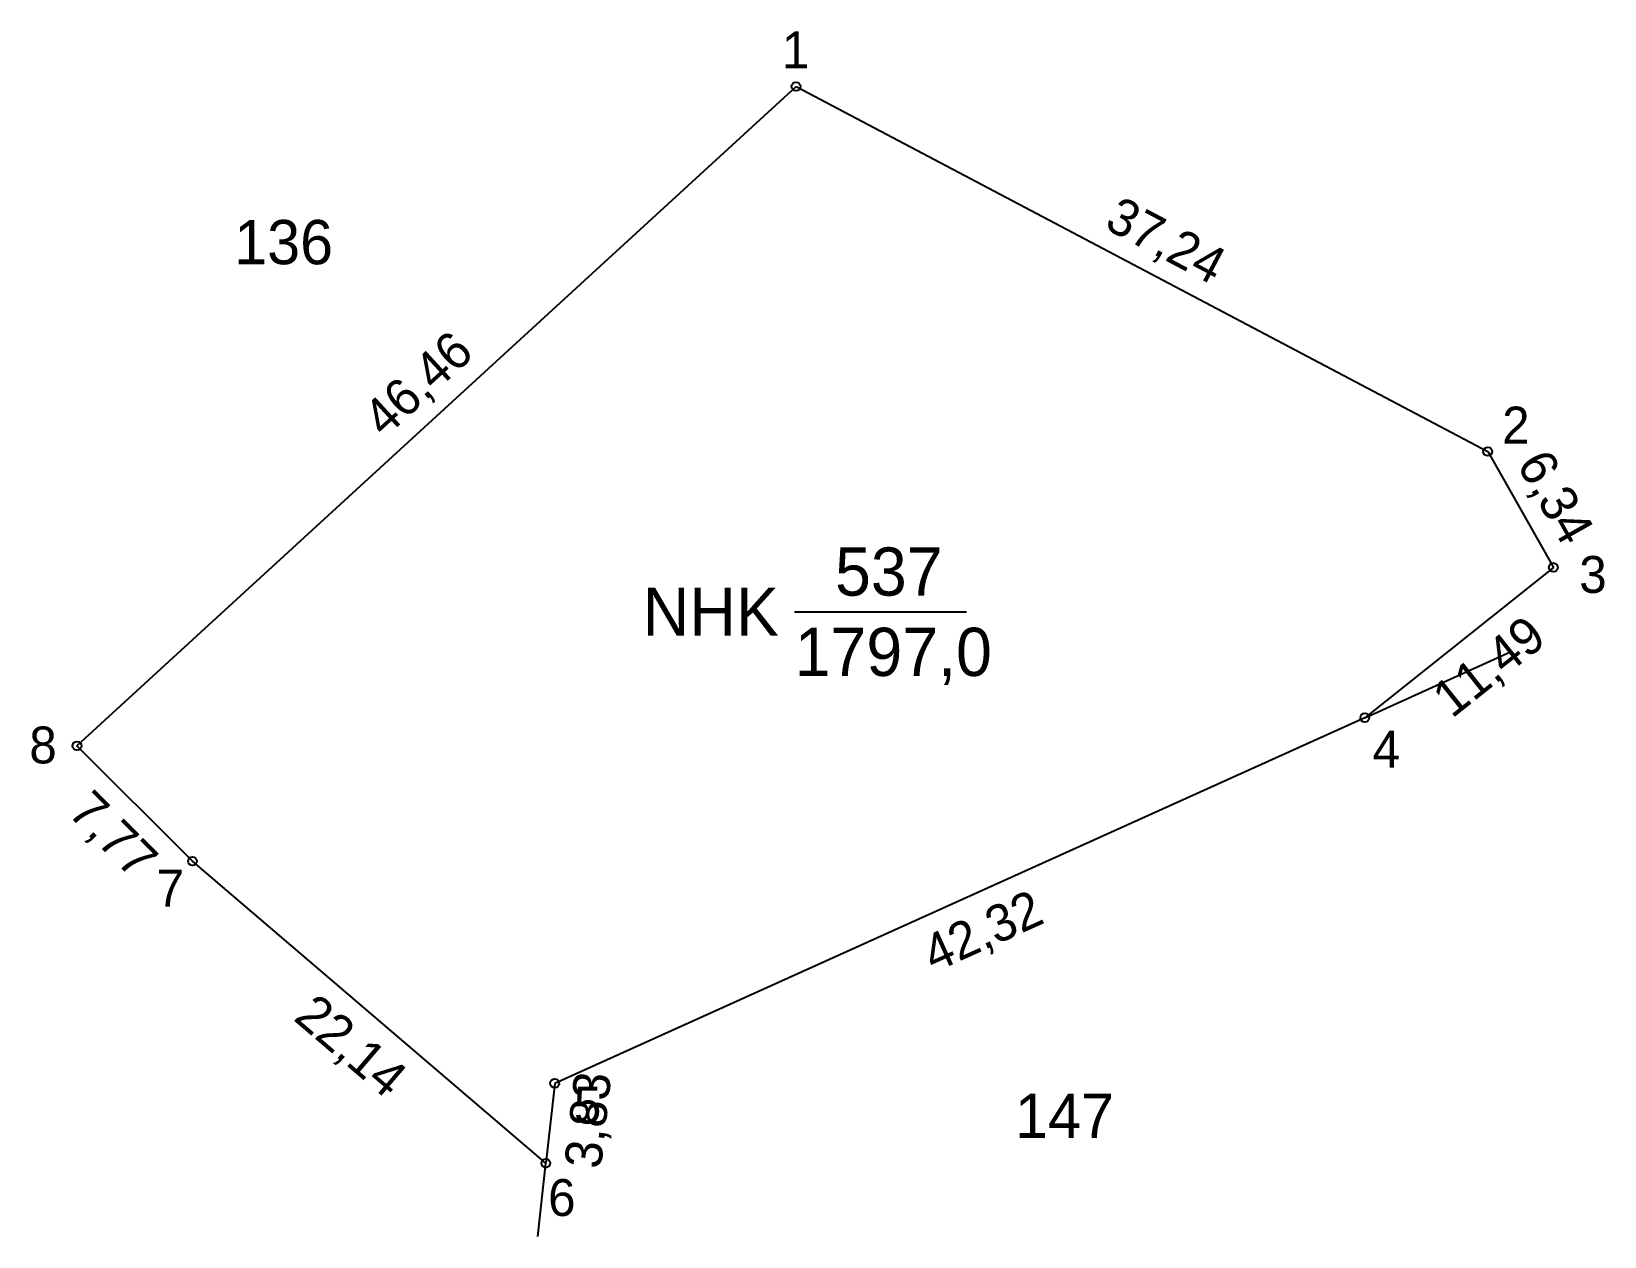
# Model space of a CAD drawing. Extents: x 550465.1 to 550540, y 1823639.7 to 1823697.1.
import ezdxf

# ---------------------------------------------------------------- set-up
doc = ezdxf.new("R2010")
doc.units = 0
for name, color, linetype in [('Level 10', 7, 'Continuous'), ('Level 17', 7, 'Continuous'), ('Level 42', 7, 'Continuous'), ('Level 43', 7, 'Continuous'), ('Level 44', 7, 'Continuous'), ('Level 45', 7, 'Continuous'), ('Level 46', 7, 'Continuous')]:
    doc.layers.add(name, color=color, linetype=linetype)

msp = doc.modelspace()

# ---------------------------------------------------------------- linework, layer by layer
at = {"layer": 'Level 10'}
for p, q in [((550467.252, 1823663.081), (550501.488, 1823694.484)), ((550501.488, 1823694.484), (550534.424, 1823677.096)), ((550534.424, 1823677.096), (550537.551, 1823671.576)), ((550537.551, 1823671.576), (550528.569, 1823664.418)), ((550528.569, 1823664.418), (550490, 1823647)), ((550472.75, 1823657.585), (550467.252, 1823663.081)), ((550489.577, 1823643.196), (550472.75, 1823657.585)), ((550490, 1823647), (550489.577, 1823643.196))]:
    msp.add_line(p, q, dxfattribs=at)
at = {"layer": 'Level 17'}
for centre in [(550501.488, 1823694.484), (550534.424, 1823677.096), (550537.551, 1823671.576), (550528.569, 1823664.418), (550467.252, 1823663.081), (550472.75, 1823657.585), (550490, 1823647), (550489.577, 1823643.196)]:
    msp.add_circle(centre, 0.211, dxfattribs=at)
at = {"layer": 'Level 44'}
for p, q in [((550528.569, 1823664.418), (550535.544, 1823667.568)), ((550489.189, 1823639.704), (550489.577, 1823643.196)), ((550489.189, 1823639.704), (550489.577, 1823643.196))]:
    msp.add_line(p, q, dxfattribs=at)
at = {"layer": 'Level 45'}
msp.add_line((550501.423, 1823669.467), (550509.608, 1823669.467), dxfattribs=at)

# ---------------------------------------------------------------- texts
at = {"layer": 'Level 42'}
for s, rotation, p in [('37,24', 332.16895, (550516.105, 1823687.761)), ('46,46', 42.52863, (550481.896, 1823677.705)), ('6,34', 299.53092, (550535.775, 1823676.493)), ('11,49', 38.55229, (550532.715, 1823664.351)), ('7,77', 315.01042, (550466.758, 1823659.847)), ('42,32', 24.30423, (550508.044, 1823652.256)), ('22,14', 319.46579, (550477.507, 1823650.049)), ('3,83', 83.65485, (550492.195, 1823642.885))]:
    msp.add_text(s, height=1.7575, rotation=rotation, dxfattribs=at).set_placement(p)
at = {"layer": 'Level 43'}
for s, p in [('1', (550500.818, 1823695.348)), ('2', (550535.11, 1823677.478)), ('3', (550538.781, 1823670.363)), ('8', (550464.984, 1823662.24)), ('4', (550528.942, 1823662.04)), ('7', (550471.045, 1823655.416)), ('5', (550490.912, 1823645.088)), ('6', (550489.685, 1823640.683))]:
    msp.add_text(s, height=1.757, dxfattribs=at).set_placement(p)
at = {"layer": 'Level 45'}
for s, p in [('537', (550503.345, 1823670.232)), ('NHK', (550494.192, 1823668.319)), ('1797,0', (550501.424, 1823666.406))]:
    msp.add_text(s, height=2.2961, dxfattribs=at).set_placement(p)
at = {"layer": 'Level 46'}
for s, p in [('136', (550474.74, 1823686.017)), ('147', (550511.92, 1823644.403))]:
    msp.add_text(s, height=2.109, dxfattribs=at).set_placement(p)

doc.saveas('drawing.dxf')
